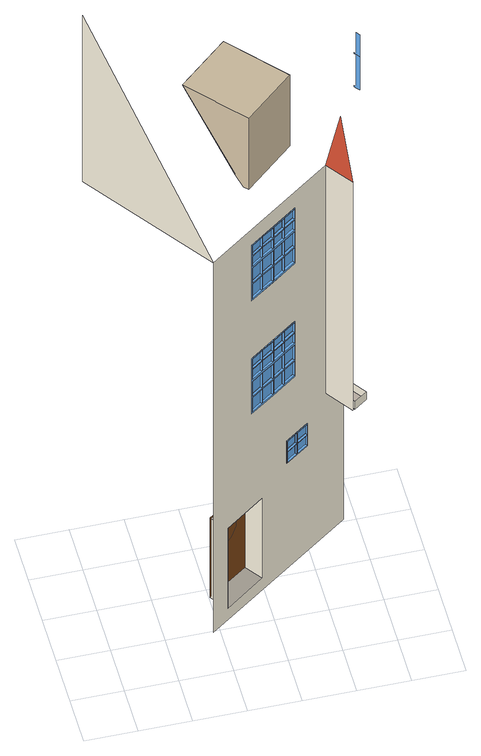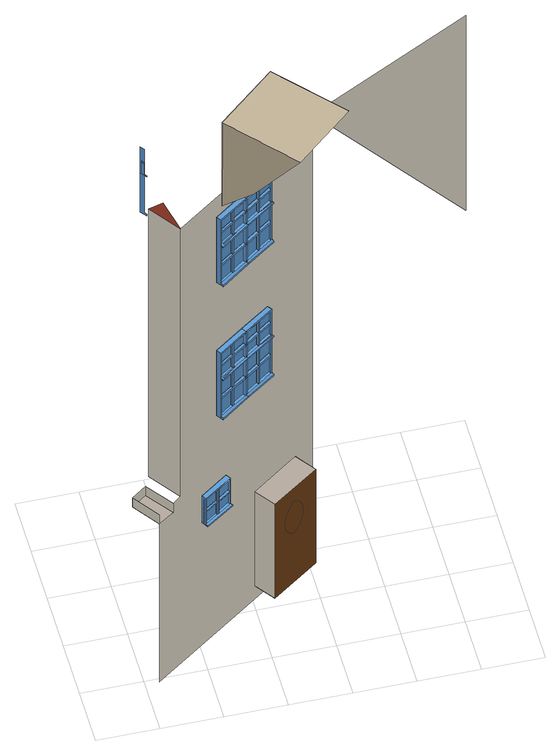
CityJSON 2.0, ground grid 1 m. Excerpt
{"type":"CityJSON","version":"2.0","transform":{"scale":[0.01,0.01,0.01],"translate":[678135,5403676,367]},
"CityObjects":{
"building1":{"type":"Building","attributes":{"measuredHeight":14.04},"children":["building1-1"],"geometry":[{"type":"MultiSurface","lod":"3","boundaries":[[[0,1,2]],[[3,4,5,6]],[[7,6,5,8],[9,10,11,12,13,14,15,16,17,18,19,20,21,22,23,24,25,26,27,28,29,30,31,32]],[[16,15,14,13,12,11,10,9,32,31,30,29,28,27,26,25,24,23,22,21,20,19,18,17]],[[33,3,6,7]],[[4,34,8,5]],[[35,36,37,38,39,40,41]],[[40,39,42,43,44,45,46]],[[47,48,49,50,51,52,53]],[[52,51,54,55,56,57,58]],[[59,60,61,62]],[[63,64,65,66]],[[65,60,59,66]],[[67,68,69,70]],[[71,72,73,74]],[[73,68,67,74]],[[75,76,77,78]],[[79,80,81,82]],[[81,76,75,82]],[[83,84,85,86]],[[87,88,89,90]],[[89,84,83,90]],[[91,65,64,92]],[[93,61,60,94]],[[95,73,72,96]],[[97,69,68,98]],[[99,81,80,100]],[[101,77,76,102]],[[103,89,88,104]],[[105,85,84,106]],[[107,108,64,63]],[[109,110,60,59]],[[111,112,72,71]],[[113,114,68,67]],[[115,116,80,79]],[[117,118,76,75]],[[119,120,88,87]],[[121,122,84,83]],[[66,65,123,124]],[[62,61,125,126]],[[74,73,127,128]],[[70,69,129,130]],[[82,81,131,132]],[[78,77,133,134]],[[90,89,135,136]],[[86,85,137,138]],[[73,68,114,127]],[[65,60,110,123]],[[64,65,123,108]],[[60,61,125,110]],[[68,69,129,114]],[[72,73,127,112]],[[89,84,122,135]],[[81,76,118,131]],[[80,81,131,116]],[[76,77,133,118]],[[84,85,137,122]],[[88,89,135,120]],[[139,125,61,93]],[[140,123,65,91]],[[141,127,73,95]],[[142,129,69,97]],[[143,133,77,101]],[[144,131,81,99]],[[145,135,89,103]],[[146,137,85,105]],[[92,64,108,147]],[[94,60,110,148]],[[96,72,112,149]],[[98,68,114,150]],[[100,80,116,151]],[[102,76,118,152]],[[104,88,120,153]],[[106,84,122,154]],[[34,33,7,8]],[[155,156,43,44]],[[157,158,37,38]],[[159,160,55,56]],[[161,162,49,50]],[[163,155,44,45]],[[164,157,38,39]],[[165,159,56,57]],[[166,161,50,51]],[[156,167,168,169,126,62,42,43]],[[158,170,171,172,130,70,36,37]],[[160,173,174,175,134,78,54,55]],[[162,176,177,178,138,86,48,49]],[[126,125,110,109]],[[124,123,108,107]],[[130,129,114,113]],[[128,127,112,111]],[[134,133,118,117]],[[132,131,116,115]],[[138,137,122,121]],[[136,135,120,119]],[[42,39,164,167,168,179,180,181,182,107,63,66,59,62]],[[54,51,166,173,174,183,184,185,186,115,79,82,75,78]],[[187,170,171,188,189,190,191,111,71,74,67,70,36,35]],[[192,176,177,193,194,195,196,119,87,90,83,86,48,47]],[[182,197,124,107]],[[126,109,198,169]],[[130,113,199,172]],[[191,200,128,111]],[[186,201,132,115]],[[134,117,202,175]],[[138,121,203,178]],[[196,204,136,119]],[[59,66,124,197,180,179,198,109]],[[67,74,128,200,189,188,199,113]],[[75,82,132,201,184,183,202,117]],[[83,90,136,204,194,193,203,121]],[[205,108,107,182]],[[206,110,109,198]],[[123,207,197,124]],[[125,208,169,126]],[[129,209,172,130]],[[210,112,111,191]],[[211,114,113,199]],[[127,212,200,128]],[[213,116,115,186]],[[214,118,117,202]],[[131,215,201,132]],[[133,216,175,134]],[[137,217,178,138]],[[218,120,119,196]],[[219,122,121,203]],[[135,220,204,136]],[[147,108,123,140]],[[148,110,125,139]],[[149,112,127,141]],[[150,114,129,142]],[[151,116,131,144]],[[152,118,133,143]],[[153,120,135,145]],[[154,122,137,146]],[[187,35,41,221]],[[192,47,53,222]],[[123,110,206,207]],[[205,108,123,207]],[[127,114,211,212]],[[210,112,127,212]],[[131,118,214,215]],[[213,116,131,215]],[[135,122,219,220]],[[218,120,135,220]],[[208,206,110,125]],[[45,163,223,46]],[[209,211,114,129]],[[216,214,118,133]],[[57,165,224,58]],[[217,219,122,137]],[[198,206,208,169]],[[182,205,207,197]],[[191,210,212,200]],[[199,211,209,172]],[[202,214,216,175]],[[186,213,215,201]],[[196,218,220,204]],[[203,219,217,178]],[[225,207,205,226]],[[227,208,206,228]],[[229,212,210,230]],[[231,209,211,232]],[[233,215,213,234]],[[235,216,214,236]],[[237,220,218,238]],[[239,217,219,240]],[[200,212,241,189]],[[169,208,242,168]],[[197,207,243,180]],[[181,244,205,182]],[[179,245,206,198]],[[188,246,211,199]],[[172,209,247,171]],[[190,248,210,191]],[[204,220,249,194]],[[175,216,250,174]],[[201,215,251,184]],[[185,252,213,186]],[[183,253,214,202]],[[193,254,219,203]],[[178,217,255,177]],[[195,256,218,196]],[[245,243,207,206]],[[243,244,205,207]],[[242,245,206,208]],[[246,241,212,211]],[[241,248,210,212]],[[247,246,211,209]],[[253,251,215,214]],[[251,252,213,215]],[[250,253,214,216]],[[254,249,220,219]],[[249,256,218,220]],[[255,254,219,217]],[[230,210,248,257]],[[226,205,244,258]],[[259,242,208,227]],[[228,206,245,260]],[[261,243,207,225]],[[232,211,246,262]],[[263,247,209,231]],[[264,241,212,229]],[[238,218,256,265]],[[234,213,252,266]],[[267,250,216,235]],[[236,214,253,268]],[[269,251,215,233]],[[240,219,254,270]],[[271,255,217,239]],[[272,249,220,237]],[[273,274,221,41,40,46,223],[275,276,277,278],[279,280,281,282],[283,284,285,286],[287,288,289,290],[139,93,94,148],[91,92,147,140],[258,261,225,226],[260,259,227,228],[257,264,229,230],[231,232,262,263],[97,98,150,142],[149,141,95,96],[291,292,293,294],[295,296,297,298],[299,300,301,302],[303,304,305,306]],[[307,308,222,53,52,58,224],[309,310,311,312],[313,314,315,316],[317,318,319,320],[321,322,323,324],[143,101,102,152],[99,100,151,144],[266,269,233,234],[268,267,235,236],[265,272,237,238],[239,240,270,271],[105,106,154,146],[153,145,103,104],[325,326,327,328],[329,330,331,332],[333,334,335,336],[337,338,339,340]],[[163,167,156,155]],[[164,170,158,157]],[[165,173,160,159]],[[166,176,162,161]],[[180,243,244,181]],[[168,242,245,179]],[[245,243,180,179]],[[189,241,248,190]],[[171,247,246,188]],[[246,241,189,188]],[[184,251,252,185]],[[174,250,253,183]],[[253,251,184,183]],[[194,249,256,195]],[[177,255,254,193]],[[254,249,194,193]],[[262,246,247,263]],[[260,245,242,259]],[[258,244,243,261]],[[257,248,241,264]],[[270,254,255,271]],[[268,253,250,267]],[[266,252,251,269]],[[265,256,249,272]],[[341,342,343,344]],[[345,342,341,346]],[[347,348,345,346]],[[349,350,351,352]],[[353,354,355,356]],[[355,350,349,356]],[[357,358,359,360]],[[361,358,357,362]],[[363,364,361,362]],[[365,366,367,368]],[[369,370,371,372]],[[371,366,365,372]],[[283,345,348,284]],[[288,343,342,289]],[[295,351,350,296]],[[293,355,354,294]],[[317,361,364,318]],[[322,359,358,323]],[[329,367,366,330]],[[327,371,370,328]],[[373,374,348,347]],[[375,376,342,341]],[[377,378,354,353]],[[379,380,350,349]],[[381,382,364,363]],[[383,384,358,357]],[[385,386,370,369]],[[387,388,366,365]],[[346,345,389,390]],[[344,343,391,392]],[[356,355,393,394]],[[352,351,395,396]],[[362,361,397,398]],[[360,359,399,400]],[[372,371,401,402]],[[368,367,403,404]],[[348,345,389,374]],[[345,342,376,389]],[[342,343,391,376]],[[355,350,380,393]],[[350,351,395,380]],[[354,355,393,378]],[[364,361,397,382]],[[361,358,384,397]],[[358,359,399,384]],[[371,366,388,401]],[[366,367,403,388]],[[370,371,401,386]],[[287,391,343,288]],[[286,389,345,283]],[[284,348,374,285]],[[289,342,376,290]],[[292,393,355,293]],[[294,354,378,291]],[[298,395,351,295]],[[296,350,380,297]],[[321,399,359,322]],[[320,397,361,317]],[[318,364,382,319]],[[323,358,384,324]],[[326,401,371,327]],[[328,370,386,325]],[[332,403,367,329]],[[330,366,388,331]],[[405,156,155,406]],[[407,158,157,408]],[[409,160,159,410]],[[411,162,161,412]],[[408,157,164,413]],[[406,155,163,414]],[[412,161,166,415]],[[410,159,165,416]],[[344,167,156,405,417,418,419,392]],[[352,170,158,407,420,421,422,396]],[[360,173,160,409,423,424,425,400]],[[368,176,162,411,426,427,428,404]],[[344,167,164,413,417,418,429,430,431,432,373,347,346,341]],[[352,170,187,433,420,421,434,435,436,437,377,353,356,349]],[[360,173,166,415,423,424,438,439,440,441,381,363,362,357]],[[368,176,192,442,426,427,443,444,445,446,385,369,372,365]],[[392,391,376,375]],[[390,389,374,373]],[[396,395,380,379]],[[394,393,378,377]],[[400,399,384,383]],[[398,397,382,381]],[[404,403,388,387]],[[402,401,386,385]],[[341,346,390,447,430,429,448,375]],[[349,356,394,449,435,434,450,379]],[[357,362,398,451,439,438,452,383]],[[365,372,402,453,444,443,454,387]],[[432,447,390,373]],[[437,449,394,377]],[[441,451,398,381]],[[446,453,402,385]],[[392,375,448,419]],[[396,379,450,422]],[[400,383,452,425]],[[404,387,454,428]],[[455,374,373,432]],[[456,376,375,448]],[[457,378,377,437]],[[458,380,379,450]],[[459,382,381,441]],[[460,384,383,452]],[[461,386,385,446]],[[462,388,387,454]],[[389,463,447,390]],[[391,464,419,392]],[[395,465,422,396]],[[393,466,449,394]],[[397,467,451,398]],[[399,468,425,400]],[[403,469,428,404]],[[401,470,453,402]],[[285,374,389,286]],[[290,376,391,287]],[[291,378,393,292]],[[297,380,395,298]],[[319,382,397,320]],[[324,384,399,321]],[[325,386,401,326]],[[331,388,403,332]],[[273,223,163,414]],[[433,187,221,274]],[[307,224,165,416]],[[442,192,222,308]],[[389,376,456,463]],[[393,380,458,466]],[[397,384,460,467]],[[401,388,462,470]],[[455,374,389,463]],[[464,456,376,391]],[[465,458,380,395]],[[457,378,393,466]],[[459,382,397,467]],[[468,460,384,399]],[[469,462,388,403]],[[461,386,401,470]],[[448,456,464,419]],[[432,455,463,447]],[[450,458,465,422]],[[437,457,466,449]],[[452,460,468,425]],[[441,459,467,451]],[[454,462,469,428]],[[446,461,470,453]],[[281,463,455,282]],[[277,464,456,278]],[[305,466,457,306]],[[299,465,458,300]],[[315,467,459,316]],[[311,468,460,312]],[[339,470,461,340]],[[333,469,462,334]],[[471,472,473,474,475,476,477]],[[478,479,480,481]],[[482,483,484,485]],[[484,479,478,485]],[[486,484,483,487]],[[488,480,479,489]],[[431,490,455,432]],[[429,491,456,448]],[[434,492,458,450]],[[436,493,457,437]],[[440,494,459,441]],[[438,495,460,452]],[[443,496,462,454]],[[445,497,461,446]],[[419,464,498,418]],[[447,463,499,430]],[[449,466,500,435]],[[422,465,501,421]],[[425,468,502,424]],[[451,467,503,439]],[[453,470,504,444]],[[428,469,505,427]],[[491,499,463,456]],[[499,490,455,463]],[[492,500,466,458]],[[498,491,456,464]],[[500,493,457,466]],[[501,492,458,465]],[[495,503,467,460]],[[503,494,459,467]],[[496,504,470,462]],[[502,495,460,468]],[[504,497,461,470]],[[505,496,462,469]],[[280,499,463,281]],[[276,498,464,277]],[[302,501,465,299]],[[304,500,466,305]],[[314,503,467,315]],[[310,502,468,311]],[[336,505,469,333]],[[338,504,470,339]],[[282,455,490,279]],[[278,456,491,275]],[[306,457,493,303]],[[300,458,492,301]],[[316,459,494,313]],[[312,460,495,309]],[[340,461,497,337]],[[334,462,496,335]],[[485,484,506,507]],[[481,480,508,509]],[[510,511,483,482]],[[512,513,479,478]],[[484,479,513,506]],[[483,484,506,511]],[[479,480,508,513]],[[487,483,511,514]],[[515,508,480,488]],[[516,506,484,486]],[[489,479,513,517]],[[417,414,406,405]],[[420,413,408,407]],[[423,416,410,409]],[[426,415,412,411]],[[430,499,490,431]],[[418,498,491,429]],[[491,499,430,429]],[[435,500,493,436]],[[421,501,492,434]],[[492,500,435,434]],[[439,503,494,440]],[[424,502,495,438]],[[495,503,439,438]],[[444,504,497,445]],[[427,505,496,443]],[[496,504,444,443]],[[275,491,498,276]],[[279,490,499,280]],[[301,492,501,302]],[[303,493,500,304]],[[309,495,502,310]],[[313,494,503,314]],[[335,496,505,336]],[[337,497,504,338]],[[433,274,273,414,417,413,420]],[[442,308,307,416,423,415,426]],[[518,519,473,474]],[[520,518,474,475]],[[519,521,522,523,509,481,472,473]],[[509,508,513,512]],[[507,506,511,510]],[[524,525,507,510]],[[509,512,526,523]],[[478,485,507,525,527,528,526,512]],[[529,521,522,528,527,530,524,510,482,485,478,481,472,471]],[[508,531,523,509]],[[532,513,512,526]],[[533,511,510,524]],[[506,534,525,507]],[[475,520,535,476]],[[529,471,477,536]],[[517,513,508,515]],[[514,511,506,516]],[[506,513,532,534]],[[533,511,506,534]],[[531,532,513,508]],[[526,532,531,523]],[[524,533,534,525]],[[535,536,477,476],[537,538,539,540],[541,542,543,544],[488,489,517,515],[514,516,486,487]],[[539,534,533,540]],[[541,531,532,542]],[[525,534,545,527]],[[523,531,546,522]],[[528,547,532,526]],[[530,548,533,524]],[[547,545,534,532]],[[545,548,533,534]],[[546,547,532,531]],[[540,533,548,537]],[[538,545,534,539]],[[542,532,547,543]],[[544,546,531,541]],[[0,549,550,551,552,553,554,555],[307,58,53,308],[46,40,41,221,274,273,223],[477,536,535,476],[33,34,4,3]],[[521,520,518,519]],[[547,545,527,528]],[[522,546,547,528]],[[527,545,548,530]],[[543,547,546,544]],[[537,548,545,538]],[[520,521,529,536,535]],[[555,554,556,557]],[[557,558,555]],[[553,552,559,560]],[[552,551,561,559]],[[562,560,559,561]],[[551,563,562,561]],[[564,565,566,567,568,569,570]],[[571,572,573,574,565,564,575]],[[576,577,578,579]],[[580,577,576,581]]],"semantics":{"surfaces":[{"type":"WallSurface","klumMaterialClass":"Plaster","klumMaterialIndex":"I202","materialUncertainty":"0.3"},{"type":"WallSurface"},{"type":"Door","klumMaterialClass":"Wood","klumMaterialIndex":"L001","paneMaterialClass":"Glass","_cityeditor_layer":"Unclassified.LoD3"},{"type":"OuterCeilingSurface"},{"type":"OuterFloorSurface"},{"type":"Window","frameMaterialClass":"Wood","frameMaterialName":"PaintedWood","frameMaterialUncertainty":"0.3","paneMaterialClass":"Glass","_cityeditor_layer":"Unclassified.LoD3"},{"type":"RoofSurface","klumMaterialClass":"Ceramic","klumMaterialIndex":"D201","materialUncertainty":"0.3"},{"type":"OuterCeilingSurface","klumMaterialClass":"Plaster","klumMaterialIndex":"I202","materialUncertainty":"0.3"}],"values":[0,1,2,2,3,4,5,5,5,5,5,5,5,5,5,5,5,5,5,5,5,5,5,5,5,5,5,5,5,5,5,5,5,5,5,5,5,5,5,5,5,5,5,5,5,5,5,5,5,5,5,5,5,5,5,5,5,5,5,5,5,5,5,5,5,5,5,5,5,5,5,5,5,5,1,5,5,5,5,5,5,5,5,5,5,5,5,5,5,5,5,5,5,5,5,5,5,5,5,5,5,5,5,5,5,5,5,5,5,5,5,5,5,5,5,5,5,5,5,5,5,5,5,5,5,5,5,5,5,5,5,5,5,5,5,5,5,5,5,5,5,5,5,5,5,5,5,5,5,5,5,5,5,5,5,5,5,5,5,5,5,5,5,5,5,5,5,5,5,5,5,5,5,5,5,5,5,5,5,5,5,5,5,5,5,5,5,5,5,5,5,5,5,5,5,5,5,5,5,5,5,5,5,5,5,5,5,5,5,5,5,5,5,5,5,5,5,5,5,5,5,5,5,5,5,5,5,5,5,5,5,5,5,5,5,5,5,5,5,5,5,5,5,5,5,5,5,5,5,5,5,5,5,5,5,5,5,5,5,5,5,5,5,5,5,5,5,5,5,5,5,5,5,5,5,5,5,5,5,5,5,5,5,5,5,5,5,5,5,5,5,5,5,5,5,5,5,5,5,5,5,5,5,5,5,5,5,5,5,5,5,5,5,5,5,5,5,5,5,5,5,5,5,5,5,5,5,5,5,5,5,5,5,5,5,5,5,5,5,5,5,5,5,5,5,5,5,5,5,5,5,5,5,5,5,5,5,5,5,5,5,5,5,5,5,5,5,5,5,5,5,5,5,5,5,5,5,5,5,5,5,5,5,5,5,5,5,5,5,5,5,5,5,5,5,5,5,5,5,5,5,5,5,5,5,5,5,5,5,5,5,5,5,5,5,5,5,5,5,5,5,5,5,5,5,5,5,5,5,5,5,5,5,5,5,5,5,5,5,5,5,5,5,5,5,5,5,5,5,5,5,5,5,5,5,5,5,5,5,5,5,5,5,5,5,5,5,5,5,5,5,5,5,5,5,5,5,5,5,5,5,5,5,5,5,5,5,5,5,5,5,5,5,5,5,5,5,5,5,5,5,5,5,5,5,5,5,5,5,5,5,5,5,5,5,5,0,5,5,5,5,5,5,5,0,6,0,7,0,0,5,5,5,5]}}]},
"building1-1":{"type":"BuildingInstallation","attributes":{"_cityeditor_layer":"Unclassified.LoD3","relationToConstruction":"outside"},"parents":["building1"],"geometry":[{"type":"MultiSurface","lod":"3","boundaries":[[[582,583,584,585]],[[583,586,587,584]],[[588,586,583,582]],[[587,586,588,589,590]],[[584,587,590,591,585]]]}]}
},
"vertices":[
[187,98,997],[10,345,1432],[10,345,997],[219,121,267],[219,121,58],[195,154,58],[195,154,267],[273,209,267],[273,209,58],[220,171,203],[220,172,210],[222,173,217],[224,175,223],[228,177,229],[232,180,234],[237,183,238],[242,187,234],[246,190,229],[249,192,223],[252,194,217],[253,195,210],[254,196,203],[253,195,195],[252,194,188],[249,192,182],[246,190,176],[242,187,171],[237,183,167],[232,180,171],[228,177,176],[224,175,182],[222,173,188],[220,172,195],[296,177,267],[296,177,58],[267,167,954],[267,167,898],[265,171,898],[265,171,896],[267,167,896],[272,160,896],[272,160,954],[267,167,813],[265,171,812],[265,171,809],[267,167,809],[272,160,809],[267,167,657],[267,167,601],[265,171,601],[265,171,599],[267,167,599],[272,160,599],[272,160,657],[267,167,516],[265,171,515],[265,171,512],[267,167,512],[272,160,512],[269,168,850],[271,164,850],[271,164,813],[269,168,813],[269,168,892],[271,164,892],[271,164,854],[269,168,854],[269,168,923],[271,164,923],[271,164,898],[269,168,898],[269,168,951],[271,164,951],[271,164,926],[269,168,926],[269,168,553],[271,164,553],[271,164,516],[269,168,516],[269,168,595],[271,164,595],[271,164,557],[269,168,557],[269,168,626],[271,164,626],[271,164,601],[269,168,601],[269,168,654],[271,164,654],[271,164,629],[269,168,629],[274,161,854],[274,161,892],[274,161,813],[274,161,850],[274,161,926],[274,161,951],[274,161,898],[274,161,923],[274,161,557],[274,161,595],[274,161,516],[274,161,553],[274,161,629],[274,161,654],[274,161,601],[274,161,626],[291,184,892],[293,180,892],[291,184,850],[293,180,850],[291,184,951],[293,180,951],[291,184,923],[293,180,923],[291,184,595],[293,180,595],[291,184,553],[293,180,553],[291,184,654],[293,180,654],[291,184,626],[293,180,626],[293,180,854],[291,184,854],[293,180,813],[291,184,813],[293,180,926],[291,184,926],[293,180,898],[291,184,898],[293,180,557],[291,184,557],[293,180,516],[291,184,516],[293,180,629],[291,184,629],[293,180,601],[291,184,601],[296,177,813],[296,177,854],[296,177,926],[296,177,898],[296,177,516],[296,177,557],[296,177,629],[296,177,601],[296,177,892],[296,177,850],[296,177,951],[296,177,923],[296,177,595],[296,177,553],[296,177,654],[296,177,626],[313,205,809],[313,205,812],[313,205,896],[313,205,898],[313,205,512],[313,205,515],[313,205,599],[313,205,601],[316,202,809],[316,202,896],[316,202,512],[316,202,599],[316,202,813],[314,201,813],[292,185,813],[316,202,898],[314,201,898],[292,185,898],[316,202,516],[314,201,516],[292,185,516],[316,202,601],[314,201,601],[292,185,601],[314,201,850],[314,201,854],[314,201,892],[292,185,892],[314,201,553],[314,201,557],[314,201,595],[292,185,595],[316,202,954],[314,201,923],[314,201,926],[314,201,951],[292,185,951],[316,202,657],[314,201,626],[314,201,629],[314,201,654],[292,185,654],[292,185,854],[292,185,850],[292,185,923],[292,185,926],[292,185,557],[292,185,553],[292,185,626],[292,185,629],[295,181,892],[295,181,850],[295,181,854],[295,181,813],[295,181,898],[295,181,951],[295,181,923],[295,181,926],[295,181,595],[295,181,553],[295,181,557],[295,181,516],[295,181,601],[295,181,654],[295,181,626],[295,181,629],[321,194,954],[321,194,657],[321,194,809],[321,194,512],[297,178,854],[297,178,892],[297,178,813],[297,178,850],[297,178,926],[297,178,951],[297,178,898],[297,178,923],[297,178,557],[297,178,595],[297,178,516],[297,178,553],[297,178,629],[297,178,654],[297,178,601],[297,178,626],[317,197,926],[317,197,813],[317,197,854],[317,197,892],[317,197,850],[317,197,923],[317,197,898],[317,197,951],[317,197,629],[317,197,516],[317,197,557],[317,197,595],[317,197,553],[317,197,626],[317,197,601],[317,197,654],[320,193,951],[320,193,892],[320,193,813],[320,193,850],[320,193,854],[320,193,923],[320,193,898],[320,193,926],[320,193,654],[320,193,595],[320,193,516],[320,193,553],[320,193,557],[320,193,626],[320,193,601],[320,193,629],[369,229,809],[369,229,954],[368,228,850],[368,228,813],[346,212,813],[346,212,850],[368,228,892],[368,228,854],[346,212,854],[346,212,892],[322,195,854],[322,195,892],[344,211,892],[344,211,854],[344,211,813],[322,195,813],[322,195,850],[344,211,850],[344,211,951],[344,211,926],[322,195,926],[322,195,951],[322,195,898],[322,195,923],[344,211,923],[344,211,898],[346,212,898],[346,212,923],[368,228,923],[368,228,898],[368,228,951],[368,228,926],[346,212,926],[346,212,951],[369,229,512],[369,229,657],[368,228,553],[368,228,516],[346,212,516],[346,212,553],[368,228,595],[368,228,557],[346,212,557],[346,212,595],[322,195,557],[322,195,595],[344,211,595],[344,211,557],[344,211,516],[322,195,516],[322,195,553],[344,211,553],[344,211,654],[344,211,629],[322,195,629],[322,195,654],[322,195,601],[322,195,626],[344,211,626],[344,211,601],[346,212,601],[346,212,626],[368,228,626],[368,228,601],[368,228,654],[368,228,629],[346,212,629],[346,212,654],[317,203,850],[320,199,850],[320,199,813],[317,203,813],[320,199,854],[317,203,854],[317,203,892],[320,199,892],[317,203,923],[320,199,923],[320,199,898],[317,203,898],[317,203,951],[320,199,951],[320,199,926],[317,203,926],[317,203,553],[320,199,553],[320,199,516],[317,203,516],[320,199,557],[317,203,557],[317,203,595],[320,199,595],[317,203,626],[320,199,626],[320,199,601],[317,203,601],[317,203,654],[320,199,654],[320,199,629],[317,203,629],[339,218,892],[342,215,892],[339,218,850],[342,215,850],[339,218,951],[342,215,951],[339,218,923],[342,215,923],[339,218,595],[342,215,595],[339,218,553],[342,215,553],[339,218,654],[342,215,654],[339,218,626],[342,215,626],[342,215,854],[339,218,854],[342,215,813],[339,218,813],[342,215,926],[339,218,926],[342,215,898],[339,218,898],[342,215,557],[339,218,557],[342,215,516],[339,218,516],[342,215,629],[339,218,629],[342,215,601],[339,218,601],[361,240,812],[361,240,809],[361,240,898],[361,240,896],[361,240,515],[361,240,512],[361,240,601],[361,240,599],[364,236,896],[364,236,809],[364,236,599],[364,236,512],[364,236,813],[363,235,813],[341,219,813],[364,236,898],[363,235,898],[341,219,898],[364,236,516],[363,235,516],[341,219,516],[364,236,601],[363,235,601],[341,219,601],[363,235,850],[363,235,854],[363,235,892],[341,219,892],[364,236,954],[363,235,923],[363,235,926],[363,235,951],[341,219,951],[363,235,553],[363,235,557],[363,235,595],[341,219,595],[364,236,657],[363,235,626],[363,235,629],[363,235,654],[341,219,654],[341,219,854],[341,219,850],[341,219,926],[341,219,923],[341,219,557],[341,219,553],[341,219,629],[341,219,626],[343,216,892],[343,216,850],[343,216,951],[343,216,923],[343,216,595],[343,216,553],[343,216,654],[343,216,626],[343,216,854],[343,216,813],[343,216,898],[343,216,926],[343,216,557],[343,216,516],[343,216,601],[343,216,629],[346,223,361],[346,223,304],[343,227,304],[343,227,302],[346,223,302],[351,216,302],[351,216,361],[347,224,330],[349,220,330],[349,220,304],[347,224,304],[347,224,358],[349,220,358],[349,220,332],[347,224,332],[352,217,332],[352,217,358],[352,217,304],[352,217,330],[365,232,892],[365,232,850],[365,232,923],[365,232,951],[365,232,595],[365,232,553],[365,232,626],[365,232,654],[365,232,813],[365,232,854],[365,232,926],[365,232,898],[365,232,516],[365,232,557],[365,232,629],[365,232,601],[371,236,332],[368,239,332],[371,236,304],[368,239,304],[368,239,358],[371,236,358],[368,239,330],[371,236,330],[373,232,358],[373,232,304],[373,232,332],[373,232,330],[390,260,302],[390,260,304],[392,256,302],[392,256,304],[391,255,304],[370,240,304],[370,240,358],[370,240,332],[370,240,330],[391,255,332],[391,255,330],[392,256,361],[391,255,358],[372,237,304],[372,237,330],[372,237,358],[372,237,332],[397,249,302],[397,249,361],[396,248,358],[396,248,332],[375,233,332],[375,233,358],[375,233,304],[375,233,330],[396,248,330],[396,248,304],[394,252,332],[394,252,304],[394,252,330],[394,252,358],[187,98,28],[477,306,28],[477,306,380],[451,288,380],[451,288,400],[437,277,400],[437,277,997],[474,225,400],[474,225,997],[471,302,1090],[483,244,380],[483,244,400],[508,262,380],[508,262,400],[477,306,400],[514,333,1202],[509,340,1202],[509,340,1119],[506,344,1118],[506,344,1115],[509,340,1115],[514,333,1115],[509,340,1260],[509,340,1204],[506,344,1204],[506,344,1202],[514,333,1260],[510,341,1229],[513,337,1229],[513,337,1204],[510,341,1204],[513,337,1232],[510,341,1232],
[376,292,1048],[376,292,1234],[280,208,1234],[280,208,1048],[281,400,1234],[185,316,1234],[338,336,1111],[282,249,1070],[260,230,1070],[272,217,1048]
]}
